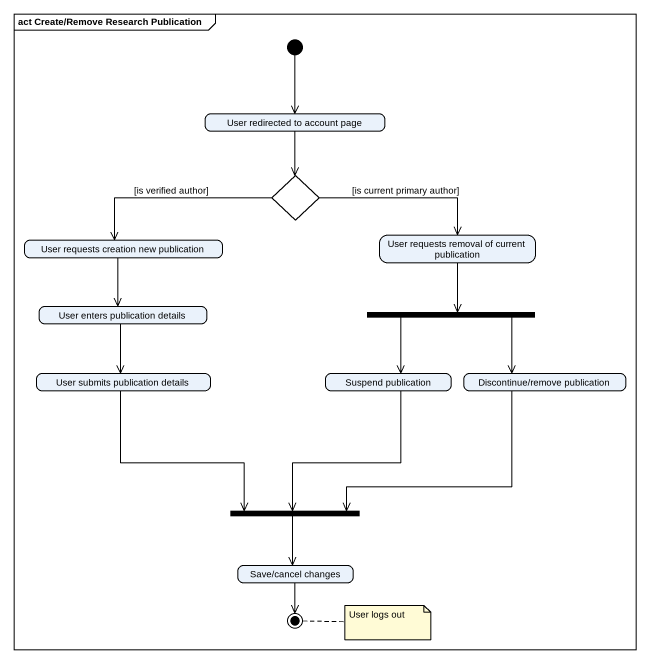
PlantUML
@startuml
mainframe act Create/Remove Research Publication
hide empty description
state "User redirected to account page" as User_redirected_to_account
state choice1 <<choice>>
state "User requests creation new publication" as User_requests_creation_new
state "User requests removal of current publication" as User_requests_removal_of
state "User enters publication details" as User_enters_publication
state fork1 <<fork>>
state "User submits publication details" as User_submits_publication
state "Suspend publication" as Suspend_publication
state "Discontinue/remove publication" as Discontinue_remove
state fork2 <<join>>
state "Save/cancel changes" as Save_cancel_changes
state final1 <<end>>
[*] --> User_redirected_to_account
User_redirected_to_account --> choice1
choice1 -left-> User_requests_creation_new : [is verified author]
choice1 -right-> User_requests_removal_of : [is current primary author]
User_requests_creation_new --> User_enters_publication
User_requests_removal_of --> fork1
User_enters_publication --> User_submits_publication
fork1 --> Suspend_publication
fork1 --> Discontinue_remove
User_submits_publication --> fork2
Suspend_publication --> fork2
Discontinue_remove -left-> fork2
fork2 --> Save_cancel_changes
Save_cancel_changes --> final1
note right of final1 : User logs out
@enduml
